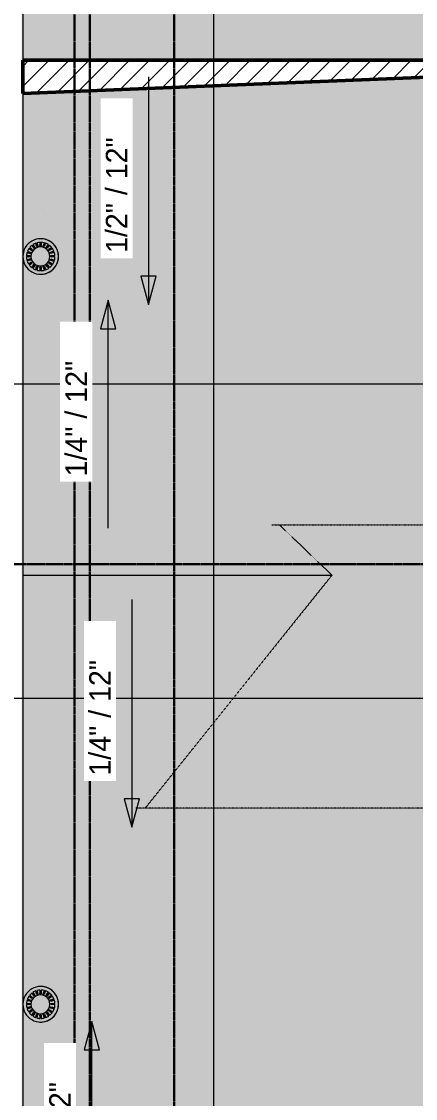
# Model space of a CAD drawing. Header units: inches. Extents: x -4226 to -935, y 9756 to 12395.
# Drawn here: x -3851.6 to -3685.5, y 11310.1 to 11763.7 of the extents above; entities that cross this region are included whole.
import ezdxf

# ---------------------------------------------------------------- set-up
doc = ezdxf.new("R2010")
doc.units = ezdxf.units.IN
doc.header["$MEASUREMENT"] = 0
doc.linetypes.add('Dash 1_16_', pattern=[0.125, 0.0625, -0.0625])
doc.linetypes.add('Grid Line 1_2_', pattern=[0.875, 0.5, -0.125, 0.125, -0.125])
for name, color, linetype, lineweight in [('0-1', 7, 'Continuous', 5), ('A-DETL-GENF-1', 57, 'Continuous', 9), ('A-DETL-WIDE', 214, 'Continuous', 50), ('A-FLOR-3', 8, 'Continuous', 5), ('A-FLOR-6', 7, 'Dash 1_16_', 9), ('A-ROOF', 132, 'Continuous', 13), ('A-ROOF-1', 8, 'Continuous', 5), ('A-ROOF-2', 132, 'Continuous', 5), ('A-ROOF-3', 7, 'Dash 1_16_', 9), ('A-WALL-4', 113, 'Continuous', 9), ('G-ANNO-DIMS', 111, 'Continuous', 9), ('G-ANNO-SYMB', 111, 'Continuous', 9), ('M-EQPM', 50, 'Continuous', 9), ('S-GRID-1', 1, 'Grid Line 1_2_', 30)]:
    doc.layers.add(name, color=color, linetype=linetype, lineweight=lineweight)
doc.styles.add('Century Gothic_1', font='ufonts.com_century-gothic.ttf', dxfattribs={"height": 9})

# ---------------------------------------------------------------- blocks, each defined once
blk = doc.blocks.new('CTR - 1st Phase - Structure_rvt-1-FLOOR PLAN - ROOF')
at = {"layer": 'S-GRID-1'}
for p, q in [((-3829.32, 9772.61), (-3829.32, 12247.5)), ((-3822.82, 9772.61), (-3822.82, 12247.5)), ((-3787.32, 9772.61), (-3787.32, 12247.5)), ((-1830.2, 11535.19), (-4076.95, 11535.19))]:
    blk.add_line(p, q, dxfattribs=at)
blk = doc.blocks.new('Basic Wall _ EXT - FIBER CEMENT - SMALL - ___-2145935-FLOOR PLAN - ROOF')
at = {"layer": 'A-WALL-4'}
blk.add_hatch(color=256, dxfattribs=at).paths.add_polyline_path([(-3851.59, 9989.33), (-3851.11, 9989.8), (-3851.16, 12109.02), (-3851.59, 12109.45), (-3851.59, 9989.8)], flags=0)
for p, q in [((-3851.11, 12108.98), (-3851.11, 11747.44)), ((-3851.11, 11747.44), (-3851.11, 11733.44)), ((-3851.11, 11733.44), (-3851.11, 10365.34))]:
    blk.add_line(p, q, dxfattribs=at)
blk = doc.blocks.new('22142613 - Roof Drains - Type A - 15_ Strainer - 8_ Drain-V32-FLOOR PLAN - ROOF')
at = {"layer": 'M-EQPM'}
h = blk.add_hatch(color=256, dxfattribs=at)
h.paths.add_polyline_path([(-3844.41, 11657.3), (-3842.6, 11657.3), (-3840.85, 11657.73), (-3839.25, 11658.57), (-3837.9, 11659.77), (-3836.87, 11661.26), (-3836.23, 11662.95), (-3836.01, 11664.75), (-3836.23, 11666.54), (-3836.87, 11668.23), (-3837.9, 11669.72), (-3839.25, 11670.92), (-3840.85, 11671.76), (-3842.6, 11672.19), (-3844.41, 11672.19), (-3846.17, 11671.76), (-3847.77, 11670.92), (-3849.12, 11669.72), (-3850.15, 11668.23), (-3850.79, 11666.54), (-3851.01, 11664.75), (-3850.79, 11662.95), (-3850.15, 11661.26), (-3849.12, 11659.77), (-3847.77, 11658.57), (-3846.17, 11657.73), (-3845.73, 11657.62)], flags=0)
h.paths.add_polyline_path([(-3843.26, 11658.75), (-3843.34, 11660.33), (-3843.76, 11660.32), (-3843.8, 11658.75), (-3844.46, 11658.82), (-3845.16, 11658.98), (-3844.75, 11660.47), (-3845.15, 11660.6), (-3845.63, 11659.13), (-3846.46, 11659.53), (-3846.88, 11659.78), (-3846.04, 11661.06), (-3846.42, 11661.28), (-3847.28, 11660.08), (-3848.02, 11660.81), (-3848.26, 11661.09), (-3847.08, 11662.01), (-3847.37, 11662.35), (-3848.55, 11661.5), (-3848.9, 11662.11), (-3849.17, 11662.75), (-3847.75, 11663.24), (-3847.9, 11663.69), (-3849.31, 11663.23), (-3849.45, 11663.96), (-3849.5, 11664.6), (-3848.02, 11664.6), (-3848.02, 11665.1), (-3849.5, 11665.1), (-3849.34, 11666.11), (-3849.26, 11666.46), (-3847.84, 11666), (-3847.72, 11666.46), (-3849.09, 11666.93), (-3848.73, 11667.68), (-3848.45, 11668.14), (-3847.24, 11667.25), (-3846.96, 11667.61), (-3848.15, 11668.54), (-3847.56, 11669.16), (-3847.18, 11669.49), (-3846.29, 11668.25), (-3845.93, 11668.5), (-3846.76, 11669.78), (-3846.19, 11670.11), (-3845.56, 11670.37), (-3845.09, 11668.91), (-3844.69, 11669.03), (-3845.09, 11670.53), (-3844.23, 11670.69), (-3843.76, 11670.7), (-3843.76, 11669.17), (-3843.34, 11669.17), (-3843.26, 11670.74), (-3842.36, 11670.64), (-3841.93, 11670.53), (-3842.42, 11669.01), (-3842.02, 11668.89), (-3841.45, 11670.38), (-3840.75, 11670.07), (-3840.24, 11669.78), (-3841.2, 11668.46), (-3840.83, 11668.23), (-3839.83, 11669.49), (-3839.08, 11668.78), (-3838.86, 11668.54), (-3840.19, 11667.57), (-3839.92, 11667.21), (-3838.56, 11668.14), (-3838.1, 11667.32), (-3837.92, 11666.93), (-3839.5, 11666.41), (-3839.31, 11665.98), (-3837.76, 11666.46), (-3837.6, 11665.79), (-3837.52, 11665.1), (-3839.18, 11665.09), (-3839.17, 11664.6), (-3837.51, 11664.56), (-3837.61, 11663.72), (-3837.7, 11663.23), (-3839.29, 11663.72), (-3839.42, 11663.26), (-3837.85, 11662.75), (-3838.2, 11661.96), (-3838.46, 11661.5), (-3839.83, 11662.43), (-3840.08, 11662.06), (-3838.75, 11661.09), (-3839.43, 11660.36), (-3839.73, 11660.08), (-3840.74, 11661.36), (-3841.06, 11661.06), (-3840.13, 11659.78), (-3840.74, 11659.42), (-3841.39, 11659.13), (-3841.96, 11660.63), (-3842.35, 11660.47), (-3841.86, 11658.98), (-3842.55, 11658.82)], flags=0)
for points in [[(-3847.84, 11664.75), (-3847.62, 11664.75), (-3847.31, 11666.22), (-3846.68, 11667.32), (-3845.56, 11668.23), (-3844.23, 11668.68), (-3842.87, 11668.66), (-3841.52, 11668.13), (-3840.55, 11667.31), (-3839.86, 11666.11), (-3839.62, 11664.75), (-3839.17, 11664.75), (-3839.18, 11665.1), (-3837.52, 11665.1), (-3837.68, 11666.11), (-3837.76, 11666.46), (-3839.35, 11665.98), (-3839.51, 11666.45), (-3837.92, 11666.93), (-3838.29, 11667.69), (-3838.56, 11668.14), (-3839.92, 11667.21), (-3840.22, 11667.61), (-3838.86, 11668.54), (-3839.54, 11669.23), (-3839.83, 11669.49), (-3840.87, 11668.23), (-3841.22, 11668.54), (-3840.24, 11669.78), (-3840.83, 11670.11), (-3841.45, 11670.38), (-3842.04, 11668.89), (-3842.5, 11669.03), (-3841.93, 11670.53), (-3842.81, 11670.7), (-3843.26, 11670.7), (-3843.34, 11669.16), (-3843.84, 11669.16), (-3843.8, 11670.74), (-3844.43, 11670.67), (-3845.09, 11670.53), (-3844.69, 11669.03), (-3845.17, 11668.89), (-3845.58, 11670.38), (-3846.35, 11670.02), (-3846.76, 11669.76), (-3845.93, 11668.5), (-3846.35, 11668.23), (-3847.18, 11669.49), (-3847.87, 11668.85), (-3848.15, 11668.54), (-3846.96, 11667.61), (-3847.27, 11667.21), (-3848.45, 11668.14), (-3848.92, 11667.32), (-3849.09, 11666.93), (-3847.69, 11666.41), (-3847.86, 11665.98), (-3849.26, 11666.46), (-3849.45, 11665.51), (-3849.5, 11665.1), (-3848, 11665.09), (-3848, 11664.75), (-3847.86, 11664.75)], [(-3843.51, 11660.81), (-3842.87, 11660.83), (-3841.62, 11661.28), (-3840.55, 11662.17), (-3839.85, 11663.4), (-3839.62, 11664.75), (-3839.86, 11666.11), (-3840.6, 11667.36), (-3841.68, 11668.23), (-3842.92, 11668.68), (-3844.32, 11668.68), (-3845.62, 11668.21), (-3846.68, 11667.32), (-3847.37, 11666.11), (-3847.62, 11664.75), (-3847.37, 11663.37), (-3846.68, 11662.17), (-3845.62, 11661.28), (-3844.23, 11660.81)], [(-3835.99, 11664.75), (-3836.24, 11666.62), (-3836.87, 11668.26), (-3837.93, 11669.77), (-3839.28, 11670.94), (-3840.87, 11671.77), (-3840.85, 11671.76), (-3839.25, 11670.92), (-3837.88, 11669.69), (-3836.85, 11668.18), (-3836.21, 11666.37), (-3836.01, 11664.75)], [(-3843.26, 11658.75), (-3842.55, 11658.82), (-3841.86, 11658.98), (-3842.4, 11660.48), (-3841.96, 11660.63), (-3841.39, 11659.13), (-3840.55, 11659.53), (-3840.13, 11659.78), (-3841.11, 11661.08), (-3840.74, 11661.36), (-3839.73, 11660.08), (-3839.21, 11660.56), (-3838.75, 11661.09), (-3840.09, 11662.04), (-3839.83, 11662.43), (-3838.46, 11661.5), (-3838.09, 11662.17), (-3837.85, 11662.75), (-3839.42, 11663.27), (-3839.29, 11663.72), (-3837.7, 11663.23), (-3837.56, 11663.96), (-3837.51, 11664.6), (-3839.17, 11664.6), (-3839.17, 11664.75), (-3839.62, 11664.75), (-3839.86, 11663.38), (-3840.64, 11662.1), (-3841.62, 11661.28), (-3842.92, 11660.81), (-3844.32, 11660.81), (-3845.63, 11661.29), (-3846.7, 11662.22), (-3847.39, 11663.48), (-3847.62, 11664.75), (-3848.02, 11664.75), (-3848.02, 11664.6), (-3849.51, 11664.6), (-3849.45, 11663.91), (-3849.31, 11663.23), (-3847.89, 11663.69), (-3847.78, 11663.23), (-3849.17, 11662.75), (-3848.81, 11661.96), (-3848.55, 11661.5), (-3847.34, 11662.4), (-3847.08, 11662.01), (-3848.26, 11661.08), (-3847.67, 11660.44), (-3847.28, 11660.08), (-3846.41, 11661.33), (-3846.04, 11661.06), (-3846.88, 11659.78), (-3846.21, 11659.39), (-3845.63, 11659.13), (-3845.2, 11660.62), (-3844.75, 11660.47), (-3845.16, 11658.98), (-3844.46, 11658.82), (-3843.76, 11658.75), (-3843.8, 11660.33), (-3843.34, 11660.33), (-3843.26, 11658.82)], [(-3847.84, 11665.97), (-3847.86, 11666.01), (-3847.84, 11665.97)], [(-3842.58, 11657.3), (-3840.81, 11657.74), (-3839.21, 11658.59), (-3837.87, 11659.78), (-3836.82, 11661.33), (-3836.2, 11663), (-3836.23, 11662.95), (-3836.87, 11661.26), (-3837.9, 11659.77), (-3839.25, 11658.57), (-3840.85, 11657.73), (-3842.6, 11657.3)]]:
    blk.add_hatch(color=256, dxfattribs=at).paths.add_polyline_path(points, flags=0)
h = blk.add_hatch(color=256, dxfattribs=at)
h.paths.add_polyline_path([(-3847.28, 11660.08), (-3846.42, 11661.34), (-3846.44, 11661.36), (-3846.88, 11660.69)], flags=0)
h.paths.add_polyline_path([(-3841.2, 11668.46), (-3840.75, 11669.14), (-3841.22, 11668.48)], flags=0)
h = blk.add_hatch(color=256, dxfattribs=at)
h.paths.add_polyline_path([(-3840.13, 11659.78), (-3841.12, 11661.07), (-3841.15, 11661.06), (-3840.24, 11659.92)], flags=0)
h.paths.add_polyline_path([(-3846.34, 11668.21), (-3846.29, 11668.25), (-3846.76, 11668.85), (-3846.35, 11668.23)], flags=0)
h = blk.add_hatch(color=256, dxfattribs=at)
h.paths.add_polyline_path([(-3845.63, 11659.13), (-3845.18, 11660.62), (-3845.23, 11660.63), (-3845.45, 11659.79)], flags=0)
h.paths.add_polyline_path([(-3842.42, 11669.01), (-3842.21, 11669.78), (-3842.47, 11669.02), (-3842.45, 11669.02)], flags=0)
h = blk.add_hatch(color=256, dxfattribs=at)
h.paths.add_polyline_path([(-3841.86, 11658.98), (-3842.39, 11660.49), (-3842.43, 11660.47), (-3841.88, 11659.03)], flags=0)
h.paths.add_polyline_path([(-3845.16, 11668.88), (-3845.09, 11668.91), (-3845.37, 11669.63), (-3845.17, 11668.89)], flags=0)
h = blk.add_hatch(color=256, dxfattribs=at)
h.paths.add_polyline_path([(-3843.76, 11658.75), (-3843.8, 11660.33), (-3843.84, 11660.32), (-3843.77, 11659.03)], flags=0)
h.paths.add_polyline_path([(-3843.84, 11669.16), (-3843.76, 11669.18), (-3843.8, 11669.94), (-3843.84, 11669.17)], flags=0)
h = blk.add_hatch(color=256, dxfattribs=at)
h.paths.add_polyline_path([(-3848.55, 11661.5), (-3847.35, 11662.41), (-3847.37, 11662.42), (-3848.26, 11661.72)], flags=0)
h.paths.add_polyline_path([(-3840.19, 11667.57), (-3839.92, 11667.82), (-3840.2, 11667.59)], flags=0)
h = blk.add_hatch(color=256, dxfattribs=at)
h.paths.add_polyline_path([(-3838.75, 11661.09), (-3840.1, 11662.03), (-3840.11, 11662.01), (-3839.14, 11661.36)], flags=0)
h.paths.add_polyline_path([(-3847.27, 11667.21), (-3847.27, 11667.28), (-3847.56, 11667.44), (-3847.37, 11667.3)], flags=0)
for p, q in [((-3847.18, 11669.49), (-3846.29, 11668.25)), ((-3845.57, 11670.38), (-3845.09, 11668.91)), ((-3843.76, 11670.74), (-3843.76, 11669.17)), ((-3843.49, 11672.25), (-3843.51, 11672.25)), ((-3843.27, 11668.75), (-3843.49, 11668.75)), ((-3841.93, 11670.53), (-3842.42, 11669.01)), ((-3840.24, 11669.78), (-3841.2, 11668.46)), ((-3838.86, 11668.54), (-3840.19, 11667.57)), ((-3847.89, 11663.69), (-3849.31, 11663.23)), ((-3849.26, 11666.46), (-3847.84, 11666)), ((-3848.45, 11668.14), (-3847.24, 11667.25)), ((-3837.92, 11666.93), (-3839.5, 11666.42)), ((-3847.33, 11662.38), (-3848.55, 11661.5)), ((-3846.39, 11661.32), (-3847.28, 11660.08)), ((-3845.15, 11660.6), (-3845.63, 11659.13)), ((-3843.76, 11660.32), (-3843.76, 11658.75)), ((-3843.49, 11660.75), (-3843.27, 11660.75)), ((-3842.36, 11660.5), (-3841.86, 11658.98)), ((-3841.09, 11661.1), (-3840.13, 11659.78)), ((-3840.08, 11662.06), (-3838.75, 11661.09)), ((-3839.42, 11663.26), (-3837.85, 11662.75)), ((-3843.51, 11657.25), (-3843.49, 11657.25))]:
    blk.add_line(p, q, dxfattribs=at)
at = {"layer": 'M-EQPM', "flags": 128}
for points in [[(-3848.15, 11668.54), (-3847.56, 11668.08), (-3846.96, 11667.61)], [(-3846.34, 11668.21), (-3846.76, 11668.85), (-3847.18, 11669.49)], [(-3846.78, 11669.78), (-3846.35, 11669.14), (-3845.93, 11668.5)], [(-3845.17, 11668.89), (-3845.37, 11669.63), (-3845.57, 11670.38)], [(-3845.09, 11670.53), (-3844.89, 11669.78), (-3844.69, 11669.03)], [(-3843.84, 11669.16), (-3843.8, 11669.95), (-3843.76, 11670.74)], [(-3843.26, 11670.74), (-3843.3, 11669.95), (-3843.34, 11669.16)], [(-3842.5, 11669.03), (-3842.21, 11669.78), (-3841.93, 11670.53)], [(-3841.45, 11670.38), (-3841.74, 11669.63), (-3842.02, 11668.89)], [(-3841.25, 11668.5), (-3840.75, 11669.14), (-3840.24, 11669.78)], [(-3839.83, 11669.49), (-3840.34, 11668.85), (-3840.84, 11668.21)], [(-3840.22, 11667.61), (-3839.54, 11668.08), (-3838.86, 11668.54)], [(-3848.02, 11664.6), (-3848.76, 11664.6), (-3849.51, 11664.6)], [(-3849.5, 11665.1), (-3848.75, 11665.1), (-3848, 11665.1)], [(-3849.31, 11663.23), (-3848.61, 11663.47), (-3847.9, 11663.72)], [(-3847.84, 11665.97), (-3848.55, 11666.22), (-3849.26, 11666.46)], [(-3849.09, 11666.93), (-3848.39, 11666.69), (-3847.68, 11666.45)], [(-3847.27, 11667.21), (-3847.86, 11667.68), (-3848.45, 11668.14)], [(-3838.56, 11668.14), (-3839.24, 11667.68), (-3839.92, 11667.21)], [(-3839.51, 11666.45), (-3838.71, 11666.69), (-3837.92, 11666.93)], [(-3837.76, 11666.46), (-3838.55, 11666.22), (-3839.34, 11665.97)], [(-3839.29, 11663.72), (-3838.5, 11663.47), (-3837.7, 11663.23)], [(-3839.18, 11665.1), (-3838.35, 11665.1), (-3837.52, 11665.1)], [(-3837.51, 11664.6), (-3838.34, 11664.6), (-3839.17, 11664.6)], [(-3847.75, 11663.24), (-3848.46, 11663), (-3849.17, 11662.75)], [(-3848.55, 11661.5), (-3847.96, 11661.96), (-3847.36, 11662.43)], [(-3847.08, 11662.01), (-3847.67, 11661.55), (-3848.26, 11661.09)], [(-3847.28, 11660.08), (-3846.86, 11660.72), (-3846.44, 11661.36)], [(-3846.04, 11661.06), (-3846.46, 11660.42), (-3846.88, 11659.78)], [(-3845.63, 11659.13), (-3845.43, 11659.88), (-3845.23, 11660.63)], [(-3844.75, 11660.47), (-3844.95, 11659.73), (-3845.16, 11658.98)], [(-3843.76, 11658.75), (-3843.8, 11659.54), (-3843.84, 11660.33)], [(-3843.34, 11660.33), (-3843.3, 11659.54), (-3843.26, 11658.75)], [(-3841.86, 11658.98), (-3842.15, 11659.73), (-3842.43, 11660.47)], [(-3841.96, 11660.63), (-3841.67, 11659.88), (-3841.39, 11659.13)], [(-3840.13, 11659.78), (-3840.64, 11660.42), (-3841.15, 11661.06)], [(-3840.74, 11661.36), (-3840.24, 11660.72), (-3839.73, 11660.08)], [(-3838.75, 11661.09), (-3839.43, 11661.55), (-3840.11, 11662.01)], [(-3839.83, 11662.43), (-3839.14, 11661.96), (-3838.46, 11661.5)], [(-3837.85, 11662.75), (-3838.64, 11663), (-3839.43, 11663.24)]]:
    blk.add_lwpolyline(points, dxfattribs=at)
at = {"layer": 'M-EQPM'}
for centre, major_axis, start_param, end_param in [((-3843.51, 11664.75), (0, 7.5), 4.712389, 7.853982), ((-3843.51, 11664.75), (0, 6), 0.659298, 0.886064), ((-3843.62, 11664.75), (0, 4), 4.712389, 7.853982), ((-3843.51, 11664.75), (0, 6), 0.350212, 0.575936), ((-3843.59, 11664.75), (0, 4.43), 0.557275, 0.670323), ((-3843.59, 11664.75), (0, 4.43), 0.250007, 0.363046), ((-3843.51, 11664.75), (0, 6), 0.041679, 0.266854), ((-3843.49, 11664.75), (0, 7.5), 6.165105, 6.404016), ((-3843.59, 11664.75), (0, 4.43), 6.226668, 6.339703), ((-3843.51, 11664.75), (0, 6), 6.016332, 6.241507), ((-3843.49, 11664.75), (0, 7.5), 4.712389, 6.162355), ((-3843.59, 11664.75), (0, 4.43), 5.92014, 6.033179), ((-3843.51, 11664.75), (0, 6), 5.70725, 5.932973), ((-3843.59, 11664.75), (0, 4.43), 5.612862, 5.72591), ((-3843.51, 11664.75), (0, 6), 5.397121, 5.623888), ((-3843.51, 11664.75), (0, 7.5), 1.570796, 4.712389), ((-3843.51, 11664.75), (0, 6), 1.594274, 1.825954), ((-3843.51, 11664.75), (0, 6), 1.281005, 1.510903), ((-3843.51, 11664.75), (0, 6), 0.969431, 1.197636), ((-3843.59, 11664.75), (0, 4.43), 1.489558, 1.570796), ((-3843.59, 11664.75), (0, 4.43), 1.570796, 1.602628), ((-3843.59, 11664.75), (0, 4.43), 1.804928, 1.917995), ((-3843.59, 11664.75), (0, 4.43), 1.176609, 1.289676), ((-3843.62, 11664.75), (0, 4), 1.570796, 4.712389), ((-3843.59, 11664.75), (0, 4.43), 0.865964, 0.979022), ((-3843.49, 11664.75), (0, 7.5), 3.262423, 4.712389), ((-3843.59, 11664.75), (0, 4.43), 5.304163, 5.417221), ((-3843.59, 11664.75), (0, 4.43), 4.993509, 5.106576), ((-3843.59, 11664.75), (0, 4.43), 4.365191, 4.478257), ((-3843.59, 11664.75), (0, 4.43), 4.712389, 4.793628), ((-3843.59, 11664.75), (0, 4.43), 4.680558, 4.712389), ((-3843.51, 11664.75), (0, 6), 5.08555, 5.313754), ((-3843.51, 11664.75), (0, 6), 4.772282, 5.00218), ((-3843.51, 11664.75), (0, 6), 4.457231, 4.688911), ((-3843.51, 11664.75), (0, 6), 1.909324, 2.142701), ((-3843.51, 11664.75), (0, 6), 2.226068, 2.460891), ((-3843.59, 11664.75), (0, 4.43), 2.122601, 2.235659), ((-3843.51, 11664.75), (0, 6), 2.544253, 2.780128), ((-3843.59, 11664.75), (0, 4.43), 2.442231, 2.555278), ((-3843.59, 11664.75), (0, 4.43), 2.763281, 2.87632), ((-3843.59, 11664.75), (0, 4.43), 3.085075, 3.19811), ((-3843.59, 11664.75), (0, 4.43), 3.406866, 3.519904), ((-3843.51, 11664.75), (0, 6), 3.503058, 3.738932), ((-3843.59, 11664.75), (0, 4.43), 3.727907, 3.840954), ((-3843.59, 11664.75), (0, 4.43), 4.047526, 4.160584), ((-3843.51, 11664.75), (0, 6), 3.822294, 4.057117), ((-3843.51, 11664.75), (0, 6), 4.140484, 4.373861), ((-3843.51, 11664.75), (0, 6), 2.863487, 3.099914), ((-3843.49, 11664.75), (0, 7.5), 3.020762, 3.259673), ((-3843.51, 11664.75), (0, 6), 3.183271, 3.419699)]:
    blk.add_ellipse(centre, major_axis=major_axis, ratio=0.999788, start_param=start_param, end_param=end_param, dxfattribs=at)
blk = doc.blocks.new('22142613 - Roof Drains - Type A - 15_ Strainer - 8_ Drain-V33-FLOOR PLAN - ROOF')
at = {"layer": 'M-EQPM'}
h = blk.add_hatch(color=256, dxfattribs=at)
h.paths.add_polyline_path([(-3842.6, 11342.3), (-3840.85, 11342.73), (-3839.24, 11343.58), (-3837.9, 11344.77), (-3836.87, 11346.26), (-3836.23, 11347.95), (-3836.01, 11349.75), (-3836.23, 11351.54), (-3836.87, 11353.23), (-3837.9, 11354.72), (-3839.25, 11355.92), (-3840.85, 11356.76), (-3842.6, 11357.19), (-3844.41, 11357.19), (-3846.17, 11356.76), (-3847.77, 11355.92), (-3849.12, 11354.72), (-3850.15, 11353.23), (-3850.79, 11351.54), (-3851.01, 11349.75), (-3850.79, 11347.95), (-3850.15, 11346.26), (-3849.12, 11344.77), (-3847.77, 11343.57), (-3846.17, 11342.73), (-3844.41, 11342.3)], flags=0)
h.paths.add_polyline_path([(-3843.26, 11343.75), (-3843.34, 11345.33), (-3843.76, 11345.32), (-3843.8, 11343.75), (-3844.46, 11343.82), (-3845.16, 11343.98), (-3844.75, 11345.47), (-3845.15, 11345.6), (-3845.63, 11344.13), (-3846.46, 11344.53), (-3846.88, 11344.78), (-3846.04, 11346.06), (-3846.42, 11346.28), (-3847.28, 11345.08), (-3848.02, 11345.81), (-3848.26, 11346.09), (-3847.08, 11347.01), (-3847.37, 11347.35), (-3848.55, 11346.5), (-3848.9, 11347.11), (-3849.17, 11347.75), (-3847.75, 11348.24), (-3847.9, 11348.69), (-3849.31, 11348.23), (-3849.45, 11348.91), (-3849.51, 11349.6), (-3848.02, 11349.6), (-3848.02, 11350.1), (-3849.5, 11350.1), (-3849.34, 11351.11), (-3849.26, 11351.46), (-3847.84, 11351), (-3847.72, 11351.46), (-3849.09, 11351.93), (-3848.73, 11352.68), (-3848.45, 11353.14), (-3847.24, 11352.25), (-3846.96, 11352.61), (-3848.15, 11353.54), (-3847.56, 11354.16), (-3847.18, 11354.49), (-3846.29, 11353.25), (-3845.93, 11353.5), (-3846.76, 11354.78), (-3846.19, 11355.11), (-3845.56, 11355.37), (-3845.09, 11353.91), (-3844.69, 11354.03), (-3845.09, 11355.53), (-3844.09, 11355.71), (-3843.76, 11355.7), (-3843.76, 11354.17), (-3843.34, 11354.17), (-3843.26, 11355.74), (-3842.36, 11355.64), (-3841.93, 11355.53), (-3842.42, 11354.01), (-3842.02, 11353.88), (-3841.45, 11355.38), (-3840.75, 11355.07), (-3840.24, 11354.78), (-3841.16, 11353.44), (-3840.83, 11353.23), (-3839.83, 11354.49), (-3839.08, 11353.78), (-3838.86, 11353.54), (-3840.19, 11352.57), (-3839.92, 11352.21), (-3838.56, 11353.14), (-3838.1, 11352.32), (-3837.92, 11351.93), (-3839.5, 11351.41), (-3839.31, 11350.98), (-3837.76, 11351.46), (-3837.6, 11350.79), (-3837.52, 11350.1), (-3839.18, 11350.09), (-3839.17, 11349.6), (-3837.51, 11349.56), (-3837.57, 11348.91), (-3837.7, 11348.23), (-3839.29, 11348.72), (-3839.4, 11348.26), (-3837.85, 11347.75), (-3838.2, 11346.96), (-3838.46, 11346.5), (-3839.83, 11347.43), (-3840.08, 11347.06), (-3838.75, 11346.09), (-3839.43, 11345.36), (-3839.73, 11345.08), (-3840.74, 11346.36), (-3841.06, 11346.06), (-3840.13, 11344.78), (-3840.74, 11344.42), (-3841.39, 11344.13), (-3841.96, 11345.63), (-3842.35, 11345.47), (-3841.86, 11343.98), (-3842.55, 11343.82)], flags=0)
for points in [[(-3839.34, 11349.75), (-3839.17, 11349.75), (-3839.18, 11350.1), (-3837.52, 11350.1), (-3837.68, 11351.11), (-3837.76, 11351.46), (-3839.35, 11350.98), (-3839.51, 11351.45), (-3837.92, 11351.93), (-3838.29, 11352.69), (-3838.56, 11353.14), (-3839.92, 11352.21), (-3840.22, 11352.61), (-3838.86, 11353.54), (-3839.54, 11354.23), (-3839.86, 11354.46), (-3840.87, 11353.23), (-3841.22, 11353.54), (-3840.24, 11354.78), (-3840.83, 11355.11), (-3841.45, 11355.38), (-3842.02, 11353.88), (-3842.5, 11354.03), (-3841.93, 11355.53), (-3842.81, 11355.7), (-3843.26, 11355.7), (-3843.34, 11354.16), (-3843.84, 11354.16), (-3843.8, 11355.74), (-3844.43, 11355.67), (-3845.09, 11355.53), (-3844.69, 11354.03), (-3845.16, 11353.88), (-3845.58, 11355.38), (-3846.35, 11355.02), (-3846.76, 11354.76), (-3845.93, 11353.5), (-3846.35, 11353.23), (-3847.18, 11354.49), (-3847.87, 11353.85), (-3848.15, 11353.54), (-3846.96, 11352.61), (-3847.27, 11352.21), (-3848.45, 11353.14), (-3848.92, 11352.32), (-3849.09, 11351.93), (-3847.69, 11351.41), (-3847.86, 11350.98), (-3849.26, 11351.46), (-3849.42, 11350.79), (-3849.5, 11350.1), (-3848, 11350.09), (-3848, 11349.75), (-3847.62, 11349.75), (-3847.31, 11351.22), (-3846.68, 11352.32), (-3845.56, 11353.23), (-3844.23, 11353.68), (-3842.87, 11353.66), (-3841.52, 11353.13), (-3840.55, 11352.31), (-3839.86, 11351.11), (-3839.62, 11349.75)], [(-3835.99, 11349.75), (-3836.24, 11351.62), (-3836.87, 11353.26), (-3837.93, 11354.77), (-3839.28, 11355.94), (-3840.87, 11356.77), (-3840.85, 11356.76), (-3839.25, 11355.92), (-3837.88, 11354.69), (-3836.85, 11353.18), (-3836.21, 11351.37), (-3836.01, 11349.75)], [(-3847.84, 11350.97), (-3847.86, 11351.01), (-3847.84, 11350.97)], [(-3843.34, 11345.81), (-3842.87, 11345.83), (-3841.62, 11346.28), (-3840.55, 11347.17), (-3839.85, 11348.4), (-3839.62, 11349.75), (-3839.86, 11351.11), (-3840.6, 11352.36), (-3841.68, 11353.23), (-3842.92, 11353.68), (-3844.32, 11353.68), (-3845.62, 11353.21), (-3846.68, 11352.32), (-3847.37, 11351.11), (-3847.62, 11349.75), (-3847.37, 11348.37), (-3846.68, 11347.17), (-3845.62, 11346.28), (-3844.23, 11345.81), (-3843.51, 11345.81)], [(-3843.76, 11343.75), (-3843.8, 11345.33), (-3843.34, 11345.33), (-3843.26, 11343.75), (-3842.55, 11343.82), (-3841.86, 11343.98), (-3842.4, 11345.48), (-3841.96, 11345.63), (-3841.39, 11344.13), (-3840.55, 11344.53), (-3840.13, 11344.78), (-3841.11, 11346.08), (-3840.74, 11346.36), (-3839.73, 11345.08), (-3839.21, 11345.56), (-3838.75, 11346.09), (-3840.09, 11347.04), (-3839.83, 11347.43), (-3838.46, 11346.5), (-3838.09, 11347.17), (-3837.85, 11347.75), (-3839.42, 11348.26), (-3839.29, 11348.72), (-3837.7, 11348.23), (-3837.57, 11348.93), (-3837.51, 11349.6), (-3839.17, 11349.6), (-3839.17, 11349.75), (-3839.62, 11349.75), (-3839.86, 11348.38), (-3840.64, 11347.1), (-3841.62, 11346.28), (-3842.92, 11345.81), (-3844.32, 11345.81), (-3845.63, 11346.29), (-3846.7, 11347.22), (-3847.39, 11348.47), (-3847.62, 11349.75), (-3848.02, 11349.75), (-3848.02, 11349.6), (-3849.51, 11349.6), (-3849.45, 11348.91), (-3849.31, 11348.23), (-3847.89, 11348.69), (-3847.78, 11348.23), (-3849.17, 11347.75), (-3848.81, 11346.96), (-3848.55, 11346.5), (-3847.34, 11347.4), (-3847.08, 11347.01), (-3848.26, 11346.09), (-3847.67, 11345.44), (-3847.28, 11345.08), (-3846.41, 11346.33), (-3846.04, 11346.06), (-3846.88, 11344.78), (-3846.21, 11344.39), (-3845.63, 11344.13), (-3845.2, 11345.62), (-3844.75, 11345.47), (-3845.16, 11343.98), (-3844.46, 11343.82), (-3843.8, 11343.75)], [(-3842.6, 11342.3), (-3842.58, 11342.3), (-3840.81, 11342.74), (-3839.22, 11343.58), (-3837.87, 11344.78), (-3836.82, 11346.33), (-3836.2, 11348), (-3836.23, 11347.95), (-3836.87, 11346.26), (-3837.9, 11344.77), (-3839.25, 11343.57), (-3840.85, 11342.73)]]:
    blk.add_hatch(color=256, dxfattribs=at).paths.add_polyline_path(points, flags=0)
h = blk.add_hatch(color=256, dxfattribs=at)
h.paths.add_polyline_path([(-3848.55, 11346.5), (-3847.35, 11347.41), (-3847.37, 11347.42), (-3848.26, 11346.72)], flags=0)
h.paths.add_polyline_path([(-3840.19, 11352.57), (-3839.92, 11352.82), (-3840.2, 11352.59)], flags=0)
h = blk.add_hatch(color=256, dxfattribs=at)
h.paths.add_polyline_path([(-3838.75, 11346.09), (-3840.1, 11347.03), (-3840.11, 11347.01), (-3839.14, 11346.36)], flags=0)
h.paths.add_polyline_path([(-3847.27, 11352.21), (-3847.27, 11352.28), (-3847.56, 11352.44), (-3847.37, 11352.3)], flags=0)
h = blk.add_hatch(color=256, dxfattribs=at)
h.paths.add_polyline_path([(-3847.28, 11345.08), (-3846.42, 11346.34), (-3846.44, 11346.36), (-3846.88, 11345.69)], flags=0)
h.paths.add_polyline_path([(-3841.2, 11353.46), (-3840.85, 11354.01), (-3841.22, 11353.48)], flags=0)
h = blk.add_hatch(color=256, dxfattribs=at)
h.paths.add_polyline_path([(-3840.13, 11344.78), (-3841.12, 11346.07), (-3841.15, 11346.06), (-3840.24, 11344.92)], flags=0)
h.paths.add_polyline_path([(-3846.34, 11353.21), (-3846.29, 11353.25), (-3846.76, 11353.85), (-3846.35, 11353.23)], flags=0)
h = blk.add_hatch(color=256, dxfattribs=at)
h.paths.add_polyline_path([(-3845.63, 11344.13), (-3845.18, 11345.62), (-3845.23, 11345.63), (-3845.45, 11344.79)], flags=0)
h.paths.add_polyline_path([(-3842.42, 11354.01), (-3842.21, 11354.78), (-3842.47, 11354.02), (-3842.45, 11354.02)], flags=0)
h = blk.add_hatch(color=256, dxfattribs=at)
h.paths.add_polyline_path([(-3841.86, 11343.98), (-3842.39, 11345.49), (-3842.43, 11345.47), (-3841.98, 11344.28)], flags=0)
h.paths.add_polyline_path([(-3845.16, 11353.88), (-3845.09, 11353.91), (-3845.37, 11354.63)], flags=0)
h = blk.add_hatch(color=256, dxfattribs=at)
h.paths.add_polyline_path([(-3843.76, 11343.75), (-3843.8, 11345.33), (-3843.84, 11345.32), (-3843.77, 11344.06)], flags=0)
h.paths.add_polyline_path([(-3843.84, 11354.16), (-3843.76, 11354.18), (-3843.8, 11354.94), (-3843.84, 11354.17)], flags=0)
for p, q in [((-3845.57, 11355.38), (-3845.09, 11353.91)), ((-3843.76, 11355.74), (-3843.76, 11354.17)), ((-3843.49, 11357.25), (-3843.51, 11357.25)), ((-3841.93, 11355.53), (-3842.42, 11354.01)), ((-3849.26, 11351.46), (-3847.84, 11351)), ((-3848.45, 11353.14), (-3847.24, 11352.25)), ((-3847.18, 11354.49), (-3846.29, 11353.25)), ((-3843.27, 11353.75), (-3843.49, 11353.75)), ((-3840.24, 11354.78), (-3841.2, 11353.46)), ((-3838.86, 11353.54), (-3840.19, 11352.57)), ((-3837.92, 11351.93), (-3839.5, 11351.42)), ((-3847.89, 11348.69), (-3849.31, 11348.23)), ((-3847.33, 11347.38), (-3848.55, 11346.5)), ((-3846.39, 11346.32), (-3847.28, 11345.08)), ((-3841.09, 11346.1), (-3840.13, 11344.78)), ((-3840.08, 11347.06), (-3838.75, 11346.09)), ((-3839.42, 11348.26), (-3837.85, 11347.75)), ((-3845.15, 11345.6), (-3845.63, 11344.13)), ((-3843.76, 11345.32), (-3843.76, 11343.75)), ((-3843.51, 11342.25), (-3843.49, 11342.25)), ((-3843.49, 11345.75), (-3843.27, 11345.75)), ((-3842.36, 11345.5), (-3841.86, 11343.98))]:
    blk.add_line(p, q, dxfattribs=at)
at = {"layer": 'M-EQPM', "flags": 128}
for points in [[(-3845.16, 11353.88), (-3845.37, 11354.63), (-3845.57, 11355.38)], [(-3845.09, 11355.53), (-3844.89, 11354.78), (-3844.69, 11354.03)], [(-3843.84, 11354.16), (-3843.8, 11354.95), (-3843.76, 11355.74)], [(-3843.26, 11355.74), (-3843.3, 11354.95), (-3843.34, 11354.16)], [(-3842.5, 11354.03), (-3842.21, 11354.78), (-3841.93, 11355.53)], [(-3841.45, 11355.38), (-3841.74, 11354.63), (-3842.02, 11353.88)], [(-3847.84, 11350.97), (-3848.55, 11351.22), (-3849.26, 11351.46)], [(-3849.09, 11351.93), (-3848.39, 11351.69), (-3847.68, 11351.45)], [(-3847.27, 11352.21), (-3847.86, 11352.68), (-3848.45, 11353.14)], [(-3848.15, 11353.54), (-3847.56, 11353.08), (-3846.96, 11352.61)], [(-3846.34, 11353.21), (-3846.76, 11353.85), (-3847.18, 11354.49)], [(-3846.78, 11354.78), (-3846.35, 11354.14), (-3845.93, 11353.5)], [(-3841.25, 11353.5), (-3840.75, 11354.14), (-3840.24, 11354.78)], [(-3839.83, 11354.49), (-3840.34, 11353.85), (-3840.84, 11353.21)], [(-3840.22, 11352.61), (-3839.54, 11353.08), (-3838.86, 11353.54)], [(-3838.56, 11353.14), (-3839.24, 11352.68), (-3839.92, 11352.21)], [(-3839.51, 11351.45), (-3838.71, 11351.69), (-3837.92, 11351.93)], [(-3837.76, 11351.46), (-3838.55, 11351.22), (-3839.34, 11350.97)], [(-3848.02, 11349.6), (-3848.76, 11349.6), (-3849.51, 11349.6)], [(-3849.5, 11350.1), (-3848.75, 11350.1), (-3848, 11350.1)], [(-3849.31, 11348.23), (-3848.61, 11348.47), (-3847.9, 11348.72)], [(-3847.75, 11348.24), (-3848.46, 11348), (-3849.17, 11347.75)], [(-3848.55, 11346.5), (-3847.96, 11346.96), (-3847.36, 11347.43)], [(-3847.08, 11347.01), (-3847.67, 11346.55), (-3848.26, 11346.09)], [(-3847.28, 11345.08), (-3846.86, 11345.72), (-3846.44, 11346.36)], [(-3846.04, 11346.06), (-3846.46, 11345.42), (-3846.88, 11344.78)], [(-3840.13, 11344.78), (-3840.64, 11345.42), (-3841.15, 11346.06)], [(-3840.74, 11346.36), (-3840.24, 11345.72), (-3839.73, 11345.08)], [(-3838.75, 11346.09), (-3839.43, 11346.55), (-3840.11, 11347.01)], [(-3839.83, 11347.43), (-3839.14, 11346.96), (-3838.46, 11346.5)], [(-3837.85, 11347.75), (-3838.64, 11348), (-3839.43, 11348.24)], [(-3839.29, 11348.72), (-3838.5, 11348.47), (-3837.7, 11348.23)], [(-3839.18, 11350.1), (-3838.35, 11350.1), (-3837.52, 11350.1)], [(-3837.51, 11349.6), (-3838.34, 11349.6), (-3839.17, 11349.6)], [(-3845.63, 11344.13), (-3845.43, 11344.88), (-3845.23, 11345.63)], [(-3844.75, 11345.47), (-3844.95, 11344.73), (-3845.16, 11343.98)], [(-3843.76, 11343.75), (-3843.8, 11344.54), (-3843.84, 11345.33)], [(-3843.34, 11345.33), (-3843.3, 11344.54), (-3843.26, 11343.75)], [(-3841.86, 11343.98), (-3842.15, 11344.73), (-3842.43, 11345.47)], [(-3841.96, 11345.63), (-3841.67, 11344.88), (-3841.39, 11344.13)]]:
    blk.add_lwpolyline(points, dxfattribs=at)
at = {"layer": 'M-EQPM'}
for centre, major_axis, start_param, end_param in [((-3843.51, 11349.75), (0, 7.5), 4.712389, 7.853982), ((-3843.51, 11349.75), (0, 6), 0.350212, 0.575936), ((-3843.51, 11349.75), (0, 6), 0.041679, 0.266854), ((-3843.49, 11349.75), (0, 7.5), 6.165105, 6.404016), ((-3843.51, 11349.75), (0, 6), 6.016332, 6.241507), ((-3843.49, 11349.75), (0, 7.5), 4.712389, 6.162355), ((-3843.51, 11349.75), (0, 6), 5.70725, 5.932973), ((-3843.51, 11349.75), (0, 6), 1.281005, 1.510903), ((-3843.51, 11349.75), (0, 6), 0.969431, 1.197636), ((-3843.51, 11349.75), (0, 6), 0.659298, 0.886064), ((-3843.59, 11349.75), (0, 4.43), 1.176609, 1.289676), ((-3843.62, 11349.75), (0, 4), 4.712389, 7.853982), ((-3843.59, 11349.75), (0, 4.43), 0.865964, 0.979022), ((-3843.59, 11349.75), (0, 4.43), 0.557275, 0.670323), ((-3843.59, 11349.75), (0, 4.43), 0.250007, 0.363046), ((-3843.59, 11349.75), (0, 4.43), 6.226668, 6.339703), ((-3843.59, 11349.75), (0, 4.43), 5.92014, 6.033179), ((-3843.59, 11349.75), (0, 4.43), 5.612862, 5.72591), ((-3843.59, 11349.75), (0, 4.43), 5.304163, 5.417221), ((-3843.51, 11349.75), (0, 6), 5.397121, 5.623888), ((-3843.59, 11349.75), (0, 4.43), 4.993509, 5.106576), ((-3843.51, 11349.75), (0, 6), 5.08555, 5.313754), ((-3843.51, 11349.75), (0, 6), 4.772282, 5.00218), ((-3843.51, 11349.75), (0, 7.5), 1.570796, 4.712389), ((-3843.51, 11349.75), (0, 6), 1.594274, 1.825954), ((-3843.51, 11349.75), (0, 6), 1.909324, 2.142701), ((-3843.51, 11349.75), (0, 6), 2.226068, 2.460891), ((-3843.59, 11349.75), (0, 4.43), 1.489558, 1.570796), ((-3843.59, 11349.75), (0, 4.43), 1.570796, 1.602628), ((-3843.59, 11349.75), (0, 4.43), 1.804928, 1.917995), ((-3843.62, 11349.75), (0, 4), 1.570796, 4.712389), ((-3843.59, 11349.75), (0, 4.43), 2.122601, 2.235659), ((-3843.59, 11349.75), (0, 4.43), 2.442231, 2.555278), ((-3843.49, 11349.75), (0, 7.5), 3.262423, 4.712389), ((-3843.59, 11349.75), (0, 4.43), 3.727907, 3.840954), ((-3843.59, 11349.75), (0, 4.43), 4.047526, 4.160584), ((-3843.51, 11349.75), (0, 6), 3.822294, 4.057117), ((-3843.59, 11349.75), (0, 4.43), 4.365191, 4.478257), ((-3843.59, 11349.75), (0, 4.43), 4.712389, 4.793628), ((-3843.59, 11349.75), (0, 4.43), 4.680558, 4.712389), ((-3843.51, 11349.75), (0, 6), 4.140484, 4.373861), ((-3843.51, 11349.75), (0, 6), 4.457231, 4.688911), ((-3843.51, 11349.75), (0, 6), 2.544253, 2.780128), ((-3843.59, 11349.75), (0, 4.43), 2.763281, 2.87632), ((-3843.51, 11349.75), (0, 6), 2.863487, 3.099914), ((-3843.49, 11349.75), (0, 7.5), 3.020762, 3.259673), ((-3843.59, 11349.75), (0, 4.43), 3.085075, 3.19811), ((-3843.51, 11349.75), (0, 6), 3.183271, 3.419699), ((-3843.59, 11349.75), (0, 4.43), 3.406866, 3.519904), ((-3843.51, 11349.75), (0, 6), 3.503058, 3.738932)]:
    blk.add_ellipse(centre, major_axis=major_axis, ratio=0.999788, start_param=start_param, end_param=end_param, dxfattribs=at)

msp = doc.modelspace()

# ---------------------------------------------------------------- hatches: boundary and pattern name
at = {"layer": 'A-DETL-GENF-1'}
h = msp.add_hatch(dxfattribs=at)
h.set_pattern_fill('FP_43', color=256, style=0, pattern_type=2)
h.set_pattern_definition([(45, (0, 0), (-4.2426407, 4.2426407), [])])
h.paths.add_polyline_path([(-3400.42, 10342.7), (-3407.67, 10452.04), (-3407.71, 10351.34), (-3499.17, 10351.34), (-3407.43, 10343.31)], flags=0)
h.paths.add_polyline_path([(-3535.69, 10351.34), (-3503.14, 10351.34), (-3503.14, 10351.5), (-3851.11, 10365.34), (-3851.11, 10351.34), (-3602.4, 10351.34)], flags=0)
h.paths.add_polyline_path([(-3407.67, 10465.24), (-3407.67, 10841.78), (-3411.03, 10841.78), (-3411.03, 10856.92), (-3421, 10846.95), (-3407.84, 10470.04)], flags=0)
h.paths.add_polyline_path([(-3411.03, 11241.86), (-3411.03, 11257), (-3407.67, 11257), (-3407.67, 11633.54), (-3421, 11251.83), (-3414.18, 11245.01)], flags=0)
h.paths.add_polyline_path([(-3479.82, 11422.49), (-3439.24, 11490.99), (-3479.82, 11559.49), (-3479.82, 11423.44)], flags=0)
h.paths.add_polyline_path([(-3407.67, 11646.74), (-3400.42, 11756.08), (-3499.17, 11747.44), (-3407.67, 11747.44), (-3407.67, 11649.17)], flags=0)
h.paths.add_polyline_path([(-3851.11, 11733.44), (-3503.14, 11747.28), (-3503.14, 11747.44), (-3851.11, 11747.44), (-3851.11, 11737.89)], flags=0)
at = {"layer": 'A-FLOR-3'}
h = msp.add_hatch(color=256, dxfattribs=at)
h.paths.add_polyline_path([(-3419.28, 10351.34), (-3419.28, 10379.54), (-3407.67, 10379.54), (-3407.67, 10465.24), (-3421, 10846.95), (-3411.03, 10856.92), (-3411.03, 11241.86), (-3421, 11251.83), (-3407.67, 11633.54), (-3407.67, 11646.74), (-3408.67, 11646.74), (-3408.67, 11668.05), (-3407.67, 11667.05), (-3407.67, 11719.24), (-3419.28, 11719.24), (-3419.28, 11747.44), (-3499.17, 11747.44), (-3499.17, 11687.61), (-3481.17, 11687.61), (-3481.17, 11560.56), (-3476.95, 11560.56), (-3476.95, 11554.64), (-3439.24, 11490.99), (-3476.95, 11427.34), (-3476.95, 11423.44), (-3479.26, 11423.44), (-3479.82, 11422.49), (-3479.82, 11423.44), (-3481.17, 11423.44), (-3481.17, 11024.23), (-3499.17, 11024.23), (-3499.17, 10965.44), (-3481.17, 10965.44), (-3481.17, 10710.94), (-3499.17, 10710.94), (-3499.17, 10652.15), (-3481.17, 10652.15), (-3481.17, 10410.69), (-3499.17, 10410.69), (-3499.17, 10351.34), (-3420.44, 10351.34)], flags=0)
h.paths.add_polyline_path([(-3595.7, 11432.31), (-3595.7, 11551.69), (-3742.84, 11551.69), (-3720.75, 11530.48), (-3799.52, 11432.31), (-3602.73, 11432.31)], flags=0)
h.paths.add_polyline_path([(-3611.78, 11462.6), (-3643.77, 11462.6), (-3643.77, 11494.6), (-3611.77, 11494.6), (-3611.77, 11492.35), (-3610.24, 11492.35), (-3610.24, 11464.85), (-3611.77, 11464.85), (-3611.77, 11462.6)], flags=0)
h.paths.add_polyline_path([(-3639.77, 11466.6), (-3633.26, 11466.6), (-3633.26, 11490.6), (-3639.77, 11490.6), (-3639.77, 11466.6)], flags=0)
h.paths.add_polyline_path([(-3482.35, 11560.56), (-3485.96, 11587.81), (-3485.76, 11560.56), (-3485.7, 11560.56)], flags=0)
at = {"layer": 'A-ROOF-1'}
h = msp.add_hatch(color=256, dxfattribs=at)
h.paths.add_polyline_path([(-3407.67, 11257), (-2077.53, 11257), (-2077.53, 11981.74), (-2337.64, 12108.98), (-2391.19, 12108.98), (-2512.41, 11981.08), (-2520.62, 11990.86), (-2520.62, 11719.24), (-2506.29, 11719.24), (-2492.69, 11732.84), (-2442.84, 11682.99), (-2490.18, 11635.65), (-2501.3, 11646.74), (-2652.62, 11646.74), (-2652.62, 11628.74), (-2776.82, 11628.74), (-2776.82, 11646.74), (-3043.57, 11646.74), (-3043.57, 11628.74), (-3102.36, 11628.74), (-3102.36, 11646.74), (-3207.64, 11646.74), (-3207.64, 11628.74), (-3266.42, 11628.74), (-3266.42, 11646.74), (-3407.67, 11646.74), (-3407.67, 11264.72)], flags=0)
h.paths.add_polyline_path([(-2983.71, 11719.24), (-2806.52, 11719.24), (-2806.52, 11737.24), (-2737.24, 11737.24), (-2737.24, 11719.24), (-2640, 11719.24), (-2640, 12094.73), (-2640.62, 12095.07), (-2641.97, 12096.29), (-2642.97, 12097.74), (-2643.61, 12099.43), (-2643.82, 12101.23), (-2643.61, 12103.02), (-2642.96, 12104.71), (-2641.94, 12106.2), (-2640.58, 12107.4), (-2640, 12107.71), (-2640, 12108.98), (-2651.58, 12108.98), (-2771.02, 11981.08), (-2926.26, 12108.98), (-2968.4, 12108.98), (-3114.24, 11981.08), (-3272.56, 12108.98), (-3310.15, 12108.98), (-3420.44, 11981.08), (-3537.29, 12108.98), (-3590.33, 12108.98), (-3851.11, 11981.74), (-3851.11, 11747.44), (-3499.17, 11747.44), (-3490.39, 11748.21), (-3490.62, 11748.44), (-3487.74, 11748.44), (-3400.42, 11756.08), (-3402.87, 11719.24), (-3199.22, 11719.24), (-3199.22, 11737.24), (-3075.02, 11737.24), (-3075.02, 11719.24), (-2999.42, 11719.24)], flags=0)
h.paths.add_polyline_path([(-2367.24, 12093.76), (-2369.14, 12093.78), (-2370.85, 12094.22), (-2372.45, 12095.07), (-2373.8, 12096.29), (-2374.8, 12097.74), (-2375.43, 12099.43), (-2375.65, 12101.23), (-2375.43, 12103.02), (-2374.79, 12104.71), (-2373.76, 12106.2), (-2372.41, 12107.4), (-2370.77, 12108.25), (-2369.05, 12108.67), (-2367.24, 12108.67), (-2365.49, 12108.24), (-2363.89, 12107.4), (-2362.53, 12106.2), (-2361.51, 12104.71), (-2360.87, 12103.02), (-2360.65, 12101.23), (-2360.87, 12099.4), (-2361.53, 12097.7), (-2362.6, 12096.18), (-2363.89, 12095.04), (-2365.49, 12094.2), (-2367.16, 12093.78)], flags=0)
h.paths.add_polyline_path([(-2942.42, 12093.76), (-2944.31, 12093.78), (-2946.02, 12094.22), (-2947.62, 12095.07), (-2948.97, 12096.29), (-2949.97, 12097.74), (-2950.61, 12099.43), (-2950.82, 12101.23), (-2950.61, 12103.02), (-2949.96, 12104.71), (-2948.94, 12106.2), (-2947.58, 12107.4), (-2945.94, 12108.25), (-2944.23, 12108.67), (-2942.42, 12108.67), (-2940.66, 12108.24), (-2939.06, 12107.4), (-2937.71, 12106.2), (-2936.68, 12104.71), (-2936.04, 12103.02), (-2935.82, 12101.23), (-2936.05, 12099.4), (-2936.7, 12097.7), (-2937.73, 12096.22), (-2939.06, 12095.04), (-2940.77, 12094.17), (-2942.34, 12093.78)], flags=0)
h.paths.add_polyline_path([(-3289.35, 12093.76), (-3291.24, 12093.78), (-3292.95, 12094.22), (-3294.55, 12095.07), (-3295.9, 12096.29), (-3296.9, 12097.74), (-3297.53, 12099.43), (-3297.75, 12101.23), (-3297.53, 12103.02), (-3296.89, 12104.71), (-3295.87, 12106.2), (-3294.51, 12107.4), (-3292.91, 12108.24), (-3291.16, 12108.67), (-3289.35, 12108.67), (-3287.59, 12108.24), (-3285.99, 12107.4), (-3284.64, 12106.2), (-3283.61, 12104.71), (-3282.97, 12103.02), (-3282.75, 12101.23), (-3282.97, 12099.4), (-3283.63, 12097.7), (-3284.66, 12096.22), (-3285.99, 12095.04), (-3287.59, 12094.2), (-3289.26, 12093.78)], flags=0)
h.paths.add_polyline_path([(-3562.16, 12093.76), (-3563.95, 12094.22), (-3565.55, 12095.07), (-3566.9, 12096.29), (-3567.9, 12097.74), (-3568.53, 12099.43), (-3568.75, 12101.23), (-3568.53, 12103.02), (-3567.89, 12104.71), (-3566.87, 12106.2), (-3565.51, 12107.4), (-3563.91, 12108.24), (-3562.16, 12108.67), (-3560.35, 12108.67), (-3558.59, 12108.24), (-3556.99, 12107.4), (-3555.64, 12106.2), (-3554.61, 12104.71), (-3553.97, 12103.02), (-3553.75, 12101.23), (-3553.97, 12099.4), (-3554.63, 12097.7), (-3555.66, 12096.22), (-3556.99, 12095.04), (-3558.59, 12094.2), (-3560.35, 12093.76), (-3562.1, 12093.76)], flags=0)
h = msp.add_hatch(color=256, dxfattribs=at)
h.paths.add_polyline_path([(-3487.74, 10350.34), (-3490.39, 10350.57), (-3490.62, 10350.34), (-3490.51, 10350.34)], flags=0)
h.paths.add_polyline_path([(-3419.28, 10351.34), (-3407.67, 10351.34), (-3407.67, 10379.54), (-3419.28, 10379.54), (-3419.28, 10351.57)], flags=0)
h.paths.add_polyline_path([(-3503.14, 10351.34), (-3499.17, 10351.34), (-3499.17, 10410.69), (-3481.17, 10410.69), (-3481.17, 10652.15), (-3499.17, 10652.15), (-3499.17, 10710.94), (-3481.17, 10710.94), (-3481.17, 10965.44), (-3499.17, 10965.44), (-3499.17, 11024.23), (-3481.17, 11024.23), (-3481.17, 11423.44), (-3595.7, 11423.44), (-3595.7, 11432.31), (-3803.46, 11432.31), (-3851.11, 11373.65), (-3851.11, 11335.71), (-3723.71, 11229.49), (-3851.11, 11109.81), (-3851.11, 11073.44), (-3723.71, 10940.96), (-3851.11, 10804.85), (-3851.11, 10760.43), (-3723.71, 10588.59), (-3738.22, 10525.36), (-3738.83, 10522.01), (-3738.76, 10522.01), (-3763.36, 10457.06), (-3787.92, 10425.85), (-3792.76, 10418.62), (-3808.07, 10406.8), (-3811.02, 10404.2), (-3810.81, 10404.2), (-3811.51, 10403.78), (-3820.75, 10395.66), (-3830.89, 10391.96), (-3851.11, 10379.62), (-3851.11, 10365.34), (-3503.14, 10351.5)], flags=0)
h.paths.add_polyline_path([(-3844.41, 10366.3), (-3846.17, 10366.73), (-3847.88, 10367.67), (-3849.12, 10368.77), (-3850.15, 10370.26), (-3850.79, 10371.95), (-3851.01, 10373.75), (-3850.79, 10375.54), (-3850.15, 10377.23), (-3849.12, 10378.72), (-3847.77, 10379.92), (-3846.17, 10380.76), (-3844.41, 10381.19), (-3842.58, 10381.19), (-3840.81, 10380.75), (-3839.2, 10379.89), (-3837.88, 10378.72), (-3836.83, 10377.19), (-3836.21, 10375.54), (-3836.01, 10373.58), (-3836.24, 10371.87), (-3836.87, 10370.23), (-3837.91, 10368.74), (-3839.28, 10367.55), (-3840.85, 10366.73), (-3842.6, 10366.3)], flags=0)
h.paths.add_polyline_path([(-3844.41, 10772.3), (-3846.17, 10772.73), (-3847.77, 10773.57), (-3849.12, 10774.77), (-3850.15, 10776.26), (-3850.79, 10777.95), (-3851.01, 10779.75), (-3850.73, 10781.69), (-3850.15, 10783.23), (-3849.12, 10784.72), (-3847.77, 10785.92), (-3846.17, 10786.76), (-3844.41, 10787.19), (-3842.58, 10787.19), (-3840.81, 10786.75), (-3839.2, 10785.89), (-3837.88, 10784.72), (-3836.83, 10783.19), (-3836.21, 10781.54), (-3836.01, 10779.58), (-3836.24, 10777.87), (-3836.87, 10776.23), (-3837.91, 10774.74), (-3839.28, 10773.55), (-3840.85, 10772.73), (-3842.6, 10772.3)], flags=0)
h.paths.add_polyline_path([(-3842.6, 11082.3), (-3844.41, 11082.3), (-3846.17, 11082.73), (-3847.77, 11083.57), (-3849.12, 11084.77), (-3850.15, 11086.26), (-3850.79, 11087.95), (-3851.01, 11089.75), (-3850.79, 11091.54), (-3850.15, 11093.23), (-3849.12, 11094.72), (-3847.77, 11095.92), (-3846.17, 11096.76), (-3844.41, 11097.19), (-3842.58, 11097.19), (-3840.81, 11096.75), (-3839.2, 11095.89), (-3837.88, 11094.72), (-3836.83, 11093.19), (-3836.21, 11091.54), (-3836.01, 11089.58), (-3836.24, 11087.87), (-3836.87, 11086.23), (-3837.91, 11084.74), (-3839.28, 11083.55), (-3840.85, 11082.73), (-3842.58, 11082.3)], flags=0)
h.paths.add_polyline_path([(-3842.58, 11342.3), (-3844.41, 11342.3), (-3846.17, 11342.73), (-3847.78, 11343.58), (-3849.12, 11344.77), (-3850.15, 11346.26), (-3850.79, 11347.95), (-3851.01, 11349.75), (-3850.79, 11351.54), (-3850.15, 11353.23), (-3849.12, 11354.72), (-3847.77, 11355.92), (-3846.17, 11356.76), (-3844.41, 11357.19), (-3842.58, 11357.19), (-3840.81, 11356.75), (-3839.2, 11355.89), (-3837.88, 11354.72), (-3836.83, 11353.19), (-3836.21, 11351.54), (-3836.01, 11349.58), (-3836.24, 11347.87), (-3836.87, 11346.23), (-3837.91, 11344.74), (-3839.28, 11343.55), (-3840.85, 11342.73)], flags=0)
h.paths.add_polyline_path([(-3669.76, 11551.69), (-3595.7, 11551.69), (-3595.7, 11560.56), (-3485.76, 11560.56), (-3485.96, 11587.81), (-3482.35, 11560.56), (-3481.17, 11560.56), (-3481.17, 11687.61), (-3499.17, 11687.61), (-3499.17, 11747.44), (-3503.14, 11747.44), (-3503.14, 11747.28), (-3743.29, 11737.73), (-3851.11, 11678.75), (-3851.11, 11651.28), (-3746.08, 11551.69)], flags=0)
h.paths.add_polyline_path([(-3842.58, 11657.3), (-3844.41, 11657.3), (-3846.17, 11657.73), (-3847.77, 11658.57), (-3849.12, 11659.77), (-3850.15, 11661.26), (-3850.79, 11662.95), (-3851.01, 11664.75), (-3850.79, 11666.54), (-3850.15, 11668.23), (-3849.12, 11669.72), (-3847.77, 11670.92), (-3846.17, 11671.76), (-3844.41, 11672.19), (-3842.58, 11672.19), (-3840.81, 11671.75), (-3839.2, 11670.89), (-3837.88, 11669.72), (-3836.83, 11668.19), (-3836.21, 11666.54), (-3836.01, 11664.58), (-3836.24, 11662.87), (-3836.87, 11661.23), (-3837.91, 11659.74), (-3839.28, 11658.55), (-3840.85, 11657.73)], flags=0)
h.paths.add_polyline_path([(-3407.67, 11719.24), (-3407.71, 11747.44), (-3419.28, 11747.44), (-3419.28, 11719.24), (-3408.67, 11719.24)], flags=0)
h.paths.add_polyline_path([(-3490.39, 11748.21), (-3487.74, 11748.44), (-3490.62, 11748.44)], flags=0)
at = {"layer": 'A-ROOF-2'}
for points in [[(-3851.11, 11678.76), (-3743.29, 11737.73), (-3851.11, 11733.44), (-3851.11, 11679.59)], [(-3851.11, 11530.48), (-3720.75, 11530.48), (-3742.84, 11551.69), (-3746.08, 11551.69), (-3851.11, 11651.28), (-3851.11, 11530.88)], [(-3851.11, 11373.65), (-3803.46, 11432.31), (-3799.52, 11432.31), (-3720.75, 11530.48), (-3851.11, 11530.48), (-3851.11, 11383.01)], [(-3851.11, 11229.49), (-3723.71, 11229.49), (-3851.11, 11335.71), (-3851.11, 11235.15)]]:
    msp.add_hatch(color=256, dxfattribs=at).paths.add_polyline_path(points, flags=0)
at = {"layer": 'G-ANNO-DIMS'}
for points in [[(-3798.08, 11644.46), (-3794.86, 11656.46), (-3801.29, 11656.46)], [(-3815.09, 11646.31), (-3818.3, 11634.31), (-3811.87, 11634.31)], [(-3805.08, 11424.29), (-3801.87, 11436.29), (-3808.3, 11436.29)], [(-3821.96, 11342.48), (-3825.17, 11330.48), (-3818.74, 11330.48)]]:
    msp.add_hatch(color=256, dxfattribs=at).paths.add_polyline_path(points, flags=0)

# ---------------------------------------------------------------- linework, layer by layer
at = {"layer": 'A-DETL-WIDE'}
for p, q in [((-3503.14, 11747.44), (-3851.11, 11747.44)), ((-3851.11, 11747.44), (-3851.11, 11733.44)), ((-3851.11, 11733.44), (-3503.14, 11747.28))]:
    msp.add_line(p, q, dxfattribs=at)
at = {"layer": 'A-FLOR-6'}
for p, q in [((-3742.84, 11551.69), (-3720.75, 11530.48)), ((-3720.75, 11530.48), (-3799.52, 11432.31))]:
    msp.add_line(p, q, dxfattribs=at)
at = {"layer": 'A-ROOF'}
msp.add_line((-3851.11, 11530.48), (-3720.75, 11530.48), dxfattribs=at)
at = {"layer": 'A-ROOF-3'}
for p, q in [((-3851.11, 11747.44), (-3481.3, 11747.44)), ((-3746.08, 11551.69), (-3595.7, 11551.69)), ((-3595.7, 11432.31), (-3803.46, 11432.31))]:
    msp.add_line(p, q, dxfattribs=at)
at = {"layer": 'G-ANNO-DIMS'}
for p, q in [((-3798.08, 11740.46), (-3798.08, 11644.46)), ((-3794.86, 11656.46), (-3801.29, 11656.46)), ((-3801.29, 11656.46), (-3798.08, 11644.46)), ((-3798.08, 11644.46), (-3794.86, 11656.46)), ((-3815.09, 11646.31), (-3818.3, 11634.31)), ((-3811.87, 11634.31), (-3815.09, 11646.31)), ((-3815.09, 11550.31), (-3815.09, 11646.31)), ((-3818.3, 11634.31), (-3811.87, 11634.31)), ((-3805.08, 11520.29), (-3805.08, 11424.29)), ((-3801.87, 11436.29), (-3808.3, 11436.29)), ((-3808.3, 11436.29), (-3805.08, 11424.29)), ((-3805.08, 11424.29), (-3801.87, 11436.29)), ((-3821.96, 11342.48), (-3825.17, 11330.48)), ((-3818.74, 11330.48), (-3821.96, 11342.48)), ((-3821.96, 11246.48), (-3821.96, 11342.48)), ((-3825.17, 11330.48), (-3818.74, 11330.48))]:
    msp.add_line(p, q, dxfattribs=at)
at = {"layer": 'G-ANNO-SYMB'}
for p, q in [((-3770.72, 12332.6), (-3770.72, 9814.53)), ((-1830.95, 11610.99), (-4071.96, 11610.99)), ((-3439.75, 11478.6), (-4154.72, 11478.6))]:
    msp.add_line(p, q, dxfattribs=at)

# ---------------------------------------------------------------- block references
at = {"layer": '0-1'}
msp.add_blockref('CTR - 1st Phase - Structure_rvt-1-FLOOR PLAN - ROOF', (0, 0), dxfattribs=at)
at = {"layer": 'A-WALL-4'}
msp.add_blockref('Basic Wall _ EXT - FIBER CEMENT - SMALL - ___-2145935-FLOOR PLAN - ROOF', (0, 0), dxfattribs=at)
at = {"layer": 'M-EQPM'}
for name in ['22142613 - Roof Drains - Type A - 15_ Strainer - 8_ Drain-V32-FLOOR PLAN - ROOF', '22142613 - Roof Drains - Type A - 15_ Strainer - 8_ Drain-V33-FLOOR PLAN - ROOF']:
    msp.add_blockref(name, (0, 0), dxfattribs=at)

# ---------------------------------------------------------------- next in the draw order: texts
at = {"layer": 'G-ANNO-DIMS', "char_height": 9, "width": 62.9235, "attachment_point": 1, "rotation": 90, "line_spacing_factor": 0.984502, "style": 'Century Gothic_1', "bg_fill": 3, "box_fill_scale": 1.25, "bg_fill_color": 256, "bg_fill_true_color": 13158600, "bg_fill_transparency": 0}
for s, insert in [('1/2" / 12"', (-3816.06, 11666.24)), ('1/4" / 12"', (-3833.07, 11572.09)), ('1/4" / 12"', (-3823.06, 11446.07)), ('1/4" / 12"', (-3839.94, 11268.26))]:
    msp.add_mtext(s, dxfattribs=dict(at, insert=insert))

doc.saveas('drawing.dxf')
